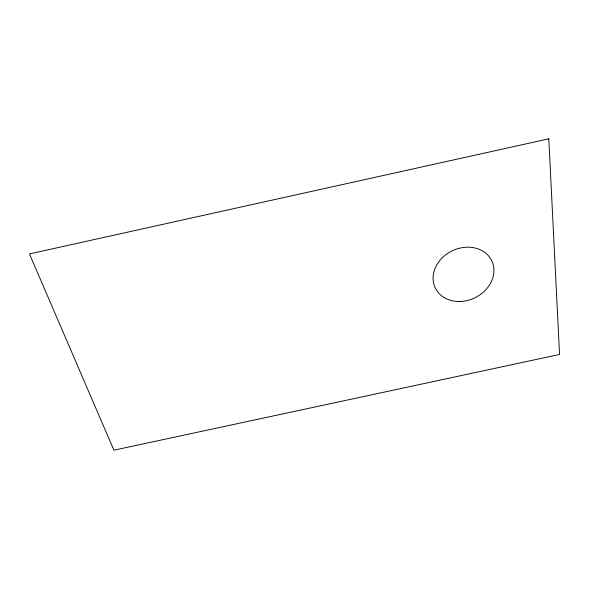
<?xml version="1.0" encoding="UTF-8"?>
<svg xmlns="http://www.w3.org/2000/svg" width="589" height="589" viewBox="0 0 589 589"><rect width="100%" height="100%" fill="white"/><g stroke="black" fill="none" stroke-linecap="round" stroke-linejoin="round"><path stroke-width="0.88" d="M548.801 138.82L29.45 253.918L113.913 450.18L559.55 354.453L548.801 138.82M458.831 301.494A31.35 26.085 -25.7 0 0 491.889 261.023A31.35 26.085 -25.7 0 0 439.814 260.507A31.35 26.085 -25.7 0 0 458.831 301.494"/></g></svg>
